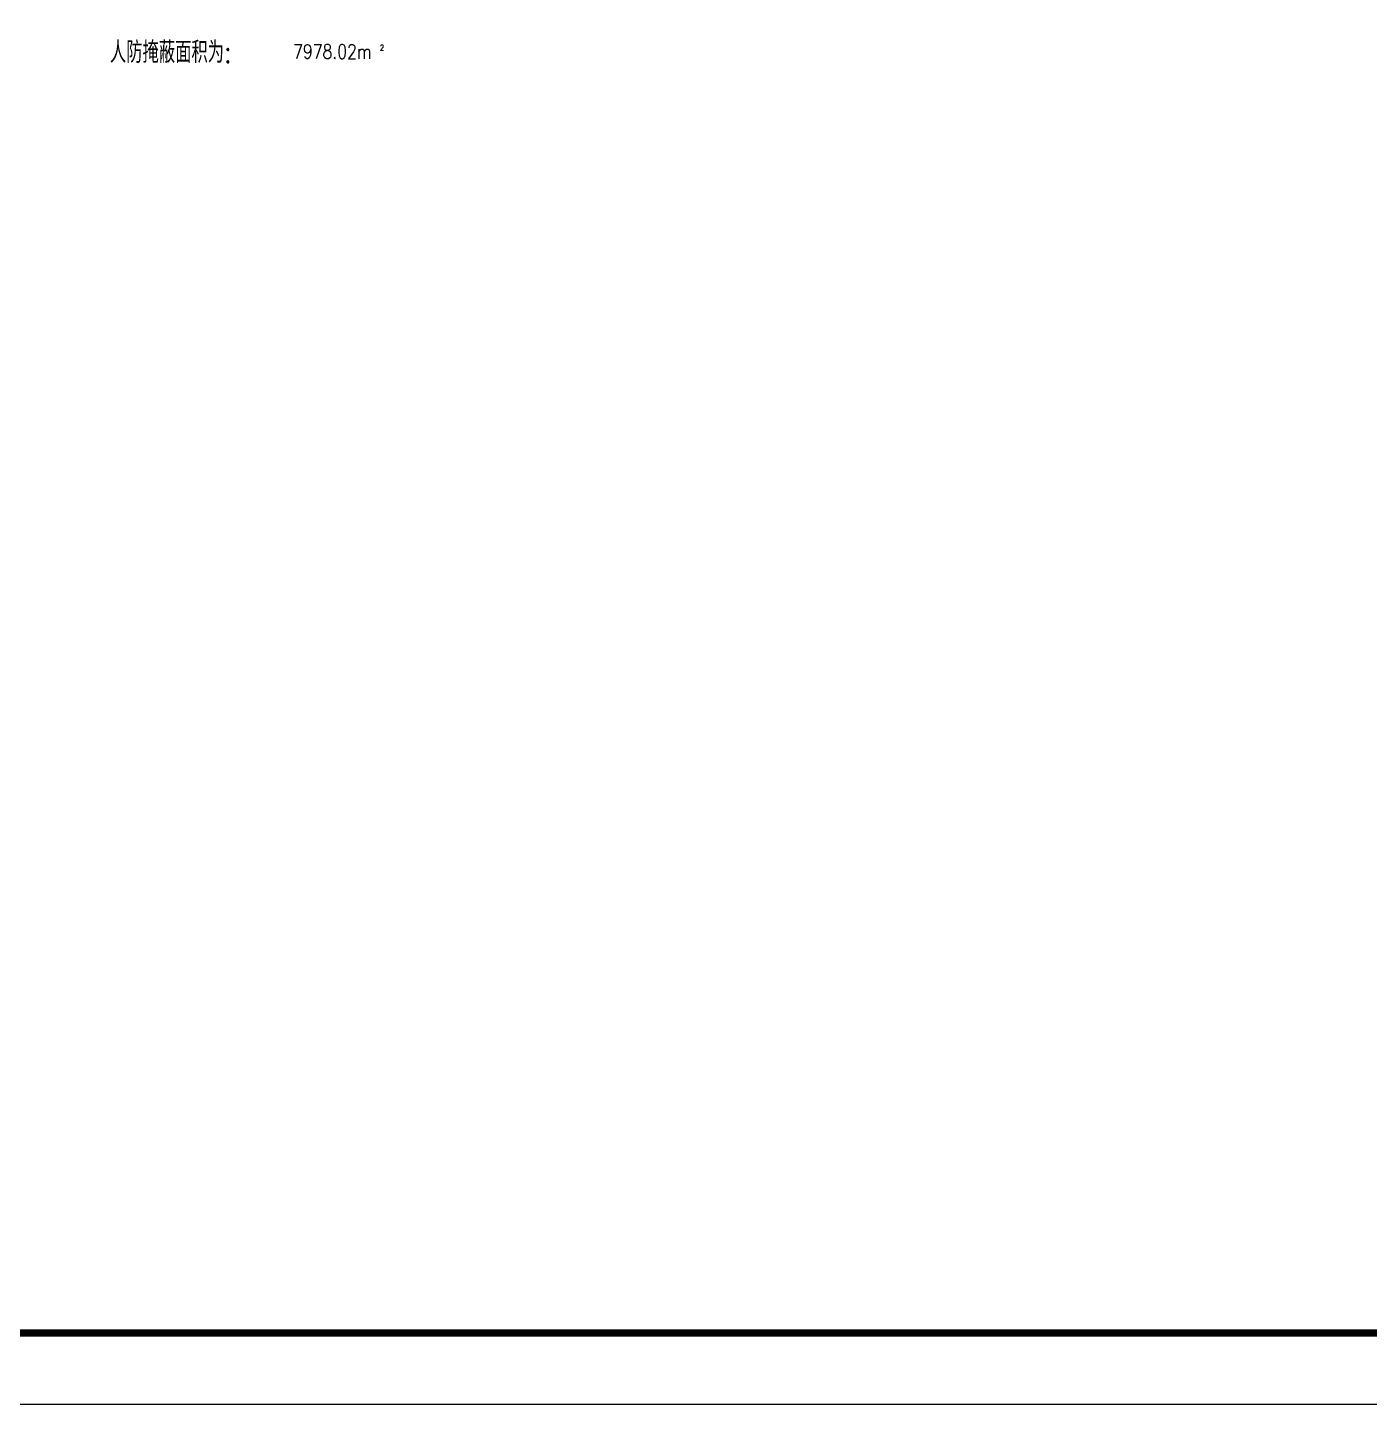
# Model space of a CAD drawing. Extents: x 634182 to 802382, y -1101880 to -864080.
# Drawn here: x 694750 to 732278, y -1101880 to -1063366 of the extents above; entities that cross this region are included whole.
import ezdxf

# ---------------------------------------------------------------- set-up
doc = ezdxf.new("R2010")
doc.units = 0
doc.header["$LTSCALE"] = 1000
doc.header["$MEASUREMENT"] = 0
doc.layers.get('0').update_dxf_attribs({"linetype": 'CONTINUOUS'})
doc.layers.add('防火分區线', color=2, linetype='CONTINUOUS')
doc.styles.add('DIM_FONT', font='simplex.shx', dxfattribs={"width": 0.8})
doc.styles.add('HZTXT', font='simplex', dxfattribs={"width": 0.8, "bigfont": 'sfont'})

msp = doc.modelspace()

# ---------------------------------------------------------------- linework, layer by layer
at = {"ltscale": 1500}
msp.add_lwpolyline([(634181.846, -864080.129), (802381.846, -864080.129), (802381.846, -1101880.129), (634181.846, -1101880.129)], close=True, dxfattribs=at)
at = {"ltscale": 1500, "const_width": 200}
msp.add_lwpolyline([(636181.846, -869080.129), (636181.846, -1099880.129), (800381.846, -1099880.129), (800381.846, -869080.129)], close=True, dxfattribs=at)

# ---------------------------------------------------------------- texts
at = {"layer": '防火分區线', "ltscale": 1500, "width": 0.8}
for s, height, style, p in [('人防掩蔽面积为:', 600, 'HZTXT', (697053.906, -1064355.642)), ('7978.02m', 400, 'DIM_FONT', (702176.91, -1064237.406)), ('2', 160, 'DIM_FONT', (704604.285, -1064010.877))]:
    msp.add_text(s, height=height, dxfattribs=dict(at, style=style)).set_placement(p)

doc.saveas('drawing.dxf')
